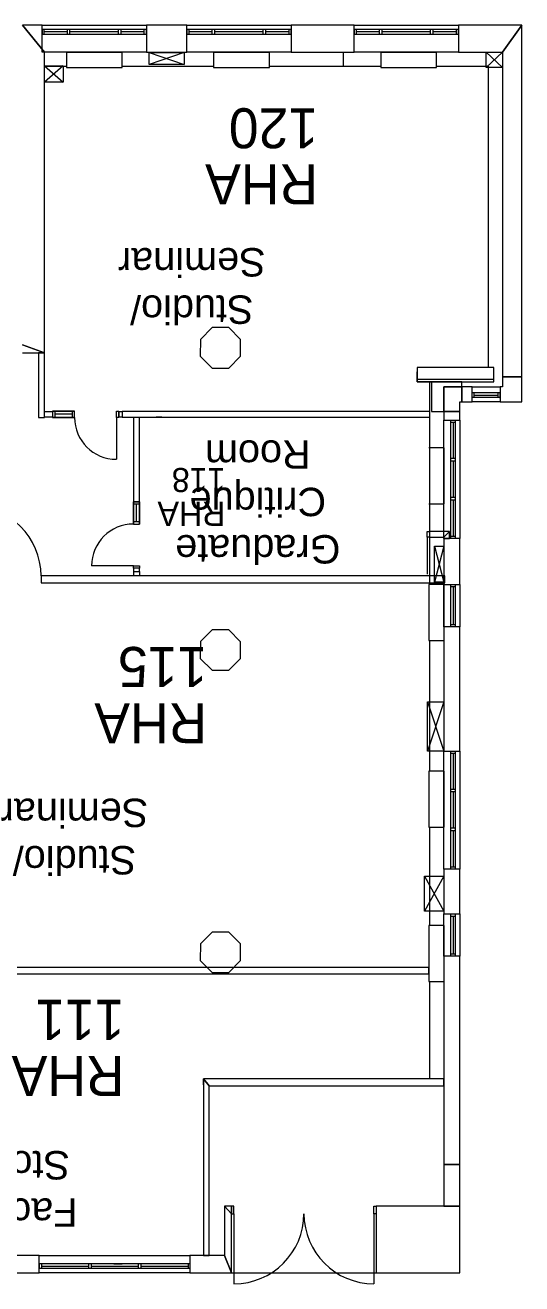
# Model space of a CAD drawing. Header units: inches. Extents: x -38945 to -32777, y -2171 to -942.
# Drawn here: x -38107 to -37680, y -2044 to -963 of the extents above; entities that cross this region are included whole.
import ezdxf

# ---------------------------------------------------------------- set-up
doc = ezdxf.new("R2010")
doc.units = ezdxf.units.IN
doc.header["$LTSCALE"] = 86.4
doc.header["$MEASUREMENT"] = 0
for name, color, linetype, lineweight in [('01_Room Tags', 7, 'Continuous', 15), ('BUILDING STRUCTURE', 7, 'Continuous', 18), ('LABELS', 7, 'Continuous', 18)]:
    doc.layers.add(name, color=color, linetype=linetype, lineweight=lineweight)
doc.styles.add('Arial', font='arial.ttf')
doc.styles.add('PDF Arial', font='arial.ttf')

msp = doc.modelspace()

# ---------------------------------------------------------------- linework, layer by layer
at = {"layer": 'BUILDING STRUCTURE', "color": 7, "linetype": 'Continuous', "lineweight": 5}
for p, q in [((-38092.4, -962.7), (-38109.5, -962.7)), ((-38092.4, -962.7), (-38109.5, -962.7)), ((-38109.5, -962.7), (-38090.4, -985.9)), ((-38090.4, -985.9), (-38109.5, -962.7)), ((-38092.4, -985.9), (-38092.4, -962.7)), ((-38092.4, -962.7), (-38002.9, -962.7)), ((-38092.4, -985.9), (-38092.4, -962.7)), ((-38002.9, -966.5), (-38092.4, -966.5)), ((-38092.4, -966.5), (-38092.4, -970.5)), ((-38092.4, -970.5), (-38002.9, -970.5)), ((-38090.7, -970.5), (-38090.7, -966.5)), ((-38090.7, -968.2), (-38070.8, -968.2)), ((-38070.8, -970.5), (-38070.8, -966.5)), ((-38068.6, -970.5), (-38068.6, -966.5)), ((-38068.6, -968.2), (-38026.8, -968.2)), ((-38026.8, -970.5), (-38026.8, -966.5)), ((-38024.6, -970.5), (-38024.6, -966.5)), ((-38024.6, -968.2), (-38004.7, -968.2)), ((-38004.7, -970.5), (-38004.7, -966.5)), ((-37968, -962.7), (-38002.9, -962.7)), ((-38002.9, -962.7), (-38002.9, -985.9)), ((-37968, -962.7), (-38002.9, -962.7)), ((-38002.9, -962.7), (-38002.9, -985.9)), ((-38002.9, -970.5), (-38002.9, -966.5)), ((-37968, -985.9), (-37968, -962.7)), ((-37968, -962.7), (-37878.5, -962.7)), ((-37968, -985.9), (-37968, -962.7)), ((-37878.5, -966.5), (-37968, -966.5)), ((-37968, -966.5), (-37968, -970.5)), ((-37968, -970.5), (-37878.5, -970.5)), ((-37966.2, -970.5), (-37966.2, -966.5)), ((-37966.2, -968.2), (-37946.4, -968.2)), ((-37946.4, -970.5), (-37946.4, -966.5)), ((-37944.1, -970.5), (-37944.1, -966.5)), ((-37944.1, -968.2), (-37902.4, -968.2)), ((-37902.4, -970.5), (-37902.4, -966.5)), ((-37900.1, -970.5), (-37900.1, -966.5)), ((-37900.1, -968.2), (-37880.2, -968.2)), ((-37880.2, -970.5), (-37880.2, -966.5)), ((-37824.1, -962.7), (-37878.5, -962.7)), ((-37878.5, -962.7), (-37878.5, -985.9)), ((-37824.1, -962.7), (-37878.5, -962.7)), ((-37878.5, -962.7), (-37878.5, -985.9)), ((-37878.5, -970.5), (-37878.5, -966.5)), ((-37824.1, -985.9), (-37824.1, -962.7)), ((-37824.1, -962.7), (-37734.6, -962.7)), ((-37824.1, -985.9), (-37824.1, -962.7)), ((-37734.6, -966.5), (-37824.1, -966.5)), ((-37824.1, -966.5), (-37824.1, -970.5)), ((-37824.1, -970.5), (-37734.6, -970.5)), ((-37822.3, -970.5), (-37822.3, -966.5)), ((-37822.3, -968.2), (-37802.5, -968.2)), ((-37802.5, -970.5), (-37802.5, -966.5)), ((-37800.2, -970.5), (-37800.2, -966.5)), ((-37800.2, -968.2), (-37758.5, -968.2)), ((-37758.5, -970.5), (-37758.5, -966.5)), ((-37756.2, -970.5), (-37756.2, -966.5)), ((-37756.2, -968.2), (-37736.3, -968.2)), ((-37736.3, -970.5), (-37736.3, -966.5)), ((-37680, -962.7), (-37734.6, -962.7)), ((-37734.6, -962.7), (-37734.6, -985.9)), ((-37680, -962.7), (-37734.6, -962.7)), ((-37734.6, -962.7), (-37734.6, -985.9)), ((-37734.6, -970.5), (-37734.6, -966.5)), ((-37696.7, -985.9), (-37680, -962.7)), ((-37680, -962.7), (-37696.7, -985.9)), ((-37680, -1264.7), (-37680, -962.7)), ((-37680, -1264.7), (-37680, -962.7)), ((-38090.4, -985.9), (-38092.4, -985.9)), ((-38002.9, -985.9), (-38092.4, -985.9)), ((-38090.4, -985.9), (-38092.4, -985.9)), ((-38090.4, -1229.7), (-38090.4, -985.9)), ((-38090.4, -1244.1), (-38090.4, -985.9)), ((-38071.6, -985.9), (-38071.6, -998.9)), ((-38071.6, -985.9), (-38023.6, -985.9)), ((-38023.6, -998.9), (-38023.6, -985.9)), ((-38002.9, -985.9), (-37968, -985.9)), ((-38002.9, -985.9), (-37968, -985.9)), ((-38000.5, -986), (-37970.5, -986)), ((-38000.5, -996.5), (-38000.5, -986)), ((-38000.5, -986), (-37970.5, -996.5)), ((-37970.5, -986), (-38000.5, -996.5)), ((-38000.5, -986), (-37970.5, -986)), ((-38000.5, -996.5), (-38000.5, -986)), ((-38000.5, -986), (-37970.5, -986)), ((-38000.5, -996.5), (-38000.5, -986)), ((-37970.5, -986), (-37970.5, -996.5)), ((-37970.5, -986), (-37970.5, -996.5)), ((-37970.5, -986), (-37970.5, -996.5)), ((-37878.5, -985.9), (-37968, -985.9)), ((-37945.1, -985.9), (-37945.1, -998.9)), ((-37945.1, -985.9), (-37897.1, -985.9)), ((-37897.1, -998.9), (-37897.1, -985.9)), ((-37878.5, -985.9), (-37824.1, -985.9)), ((-37878.5, -985.9), (-37824.1, -985.9)), ((-37833.8, -985.9), (-37833.8, -997.9)), ((-37734.6, -985.9), (-37824.1, -985.9)), ((-37801.3, -985.9), (-37801.3, -998.9)), ((-37801.3, -985.9), (-37753.3, -985.9)), ((-37753.3, -998.9), (-37753.3, -985.9)), ((-37734.6, -985.9), (-37696.7, -985.9)), ((-37734.6, -985.9), (-37696.7, -985.9)), ((-37710.6, -985.9), (-37696.7, -985.9)), ((-37710.6, -998.9), (-37710.6, -985.9)), ((-37710.6, -985.9), (-37696.7, -998.9)), ((-37696.7, -985.9), (-37710.6, -998.9)), ((-37710.6, -985.9), (-37696.7, -985.9)), ((-37710.6, -998.9), (-37710.6, -985.9)), ((-37710.6, -985.9), (-37696.7, -985.9)), ((-37710.6, -998.9), (-37710.6, -985.9)), ((-37696.7, -985.9), (-37696.7, -1264.7)), ((-37696.7, -985.9), (-37696.7, -998.9)), ((-37696.7, -985.9), (-37696.7, -998.9)), ((-37696.7, -985.9), (-37696.7, -998.9)), ((-37696.7, -985.9), (-37696.7, -1264.7)), ((-38090.4, -997.7), (-38074.4, -997.7)), ((-38090.4, -1011.7), (-38090.4, -997.7)), ((-38090.4, -997.7), (-38074.4, -1011.7)), ((-38074.4, -997.7), (-38090.4, -1011.7)), ((-38090.4, -997.7), (-38074.4, -997.7)), ((-38090.4, -1011.7), (-38090.4, -997.7)), ((-38090.4, -997.7), (-38074.4, -997.7)), ((-38090.4, -1011.7), (-38090.4, -997.7)), ((-38090.4, -997.9), (-38071.6, -997.9)), ((-38074.4, -997.7), (-38074.4, -1011.7)), ((-38074.4, -997.7), (-38074.4, -1011.7)), ((-38074.4, -997.7), (-38074.4, -1011.7)), ((-38071.6, -998.9), (-38023.6, -998.9)), ((-38023.6, -997.9), (-37945.1, -997.9)), ((-37970.5, -996.5), (-38000.5, -996.5)), ((-37970.5, -996.5), (-38000.5, -996.5)), ((-37970.5, -996.5), (-38000.5, -996.5)), ((-37945.1, -998.9), (-37897.1, -998.9)), ((-37897.1, -997.9), (-37801.3, -997.9)), ((-37801.3, -998.9), (-37753.3, -998.9)), ((-37753.3, -997.9), (-37708.7, -997.9)), ((-37696.7, -998.9), (-37710.6, -998.9)), ((-37696.7, -998.9), (-37710.6, -998.9)), ((-37696.7, -998.9), (-37710.6, -998.9)), ((-37708.7, -1256.7), (-37708.7, -997.9)), ((-38074.4, -1011.7), (-38090.4, -1011.7)), ((-38074.4, -1011.7), (-38090.4, -1011.7)), ((-38074.4, -1011.7), (-38090.4, -1011.7)), ((-37946.4, -1222.5), (-37956.5, -1232.7)), ((-37932, -1222.5), (-37946.4, -1222.5)), ((-37921.9, -1232.7), (-37932, -1222.5)), ((-38109.5, -1237.3), (-38090.4, -1244.1)), ((-38090.4, -1244.1), (-38109.5, -1237.3)), ((-38090.4, -1244.1), (-38090.4, -1234.6)), ((-37956.5, -1232.7), (-37956.6, -1247.1)), ((-37921.9, -1247.1), (-37921.9, -1232.7)), ((-38109.5, -1244.1), (-38090.4, -1244.1)), ((-38109.5, -1244.1), (-38090.4, -1244.1)), ((-37956.6, -1247.1), (-37946.4, -1257.2)), ((-37932, -1257.2), (-37921.9, -1247.1)), ((-37946.4, -1257.2), (-37932, -1257.2)), ((-37704.2, -1256.7), (-37769.9, -1256.7)), ((-37769.9, -1256.7), (-37769.9, -1269)), ((-37769.9, -1269), (-37769.9, -1260.5)), ((-37704.2, -1269), (-37704.2, -1256.7)), ((-37696.7, -1264.7), (-37696.7, -1273.3)), ((-37680, -1264.7), (-37696.7, -1264.7)), ((-37696.7, -1264.7), (-37696.7, -1273.3)), ((-37696.7, -1264.7), (-37680, -1264.7)), ((-37680, -1286.2), (-37680, -1264.7)), ((-37680, -1286.2), (-37680, -1264.7)), ((-37704.2, -1267), (-37769.9, -1267)), ((-37769.9, -1267), (-37769.9, -1269)), ((-37757.8, -1269), (-37769.9, -1269)), ((-37769.9, -1269), (-37704.2, -1269)), ((-37769.9, -1269), (-37704.2, -1269)), ((-37759.1, -1443.3), (-37759.1, -1269)), ((-37731.7, -1269), (-37757.8, -1269)), ((-37757.8, -1269), (-37757.8, -1294.5)), ((-37731.7, -1269), (-37757.8, -1269)), ((-37757.8, -1273.9), (-37757.8, -1294.5)), ((-37747.1, -1294.5), (-37747.1, -1273.3)), ((-37747.1, -1273.3), (-37731.7, -1273.3)), ((-37747.1, -1273.3), (-37747.1, -1294.5)), ((-37731.7, -1273.3), (-37747.1, -1273.3)), ((-37747.1, -1273.3), (-37747.1, -1294.5)), ((-37731.7, -1273.3), (-37747.1, -1273.3)), ((-37747.1, -1294.5), (-37747.1, -1273.3)), ((-37747.1, -1273.3), (-37731.7, -1273.3)), ((-37731.7, -1273.3), (-37731.7, -1269)), ((-37731.7, -1273.3), (-37731.7, -1269)), ((-37722.7, -1273.3), (-37731.7, -1273.3)), ((-37731.7, -1286.2), (-37731.7, -1273.3)), ((-37722.7, -1273.3), (-37731.7, -1273.3)), ((-37731.7, -1273.3), (-37731.7, -1286.2)), ((-37722.7, -1286.2), (-37722.7, -1273.3)), ((-37722.7, -1273.3), (-37698.7, -1273.3)), ((-37722.7, -1286.2), (-37722.7, -1273.3)), ((-37704.2, -1269), (-37704.2, -1267)), ((-37698.7, -1273.3), (-37698.7, -1286.2)), ((-37696.7, -1273.3), (-37698.7, -1273.3)), ((-37698.7, -1273.3), (-37698.7, -1286.2)), ((-37696.7, -1273.3), (-37698.7, -1273.3)), ((-37733.3, -1294.5), (-37733.3, -1286.2)), ((-37733.3, -1286.2), (-37731.7, -1286.2)), ((-37733.3, -1294.5), (-37733.3, -1286.2)), ((-37733.3, -1286.2), (-37731.7, -1286.2)), ((-37731.7, -1286.2), (-37722.7, -1286.2)), ((-37731.7, -1286.2), (-37722.7, -1286.2)), ((-37722.7, -1282.4), (-37722.7, -1278.4)), ((-37698.7, -1278.4), (-37722.7, -1278.4)), ((-37698.7, -1282.4), (-37722.7, -1282.4)), ((-37698.7, -1286.2), (-37722.7, -1286.2)), ((-37721, -1282.4), (-37721, -1278.4)), ((-37700.5, -1280.7), (-37721, -1280.7)), ((-37700.5, -1282.4), (-37700.5, -1278.4)), ((-37698.7, -1283), (-37698.7, -1278.4)), ((-37698.7, -1286.2), (-37680, -1286.2)), ((-37698.7, -1286.2), (-37680, -1286.2)), ((-37757.8, -1294.5), (-37747.1, -1294.5)), ((-37757.8, -1294.5), (-37747.1, -1294.5)), ((-37747.1, -1294.5), (-37747.1, -1302.1)), ((-37747.1, -1294.5), (-37733.3, -1294.5)), ((-37733.3, -1294.5), (-37747.1, -1294.5)), ((-37747.1, -1294.5), (-37747.1, -1302.1)), ((-37733.3, -1302.1), (-37733.3, -1294.5)), ((-37733.3, -1302.1), (-37733.3, -1294.5)), ((-37747.1, -1302.1), (-37733.3, -1302.1)), ((-37747.1, -1403.6), (-37747.1, -1302.1)), ((-37747.1, -1302.1), (-37733.3, -1302.1)), ((-37741.1, -1403.6), (-37741.1, -1302.1)), ((-37741.1, -1302.1), (-37737.1, -1302.1)), ((-37741.1, -1303.8), (-37737.1, -1303.8)), ((-37738.8, -1335), (-37738.8, -1303.8)), ((-37737.1, -1403.6), (-37737.1, -1302.1)), ((-37733.3, -1302.1), (-37733.3, -1403.6)), ((-37747.1, -1325.8), (-37760.1, -1325.8)), ((-37747.1, -1325.8), (-37747.1, -1373.8)), ((-37737.1, -1335), (-37741.1, -1335)), ((-37737.1, -1337.2), (-37741.1, -1337.2)), ((-37738.8, -1368.4), (-37738.8, -1337.2)), ((-37737.1, -1368.4), (-37741.1, -1368.4)), ((-37737.1, -1370.6), (-37741.1, -1370.6)), ((-37738.8, -1401.8), (-37738.8, -1370.6)), ((-37760.1, -1373.8), (-37747.1, -1373.8)), ((-37761.4, -1402.4), (-37761.4, -1397.5)), ((-37761.4, -1397.5), (-37759.4, -1397.5)), ((-37759.4, -1402.4), (-37761.4, -1402.4)), ((-37761.4, -1402.4), (-37761.4, -1434.4)), ((-37742.2, -1397.5), (-37759.4, -1397.5)), ((-37759.4, -1397.5), (-37759.4, -1402.4)), ((-37742.2, -1397.5), (-37759.4, -1397.5)), ((-37759.4, -1397.5), (-37759.4, -1402.4)), ((-37759.4, -1402.4), (-37747.1, -1402.4)), ((-37759.4, -1402.4), (-37747.1, -1402.4)), ((-37742.2, -1397.5), (-37747.1, -1402.4)), ((-37747.1, -1402.4), (-37742.2, -1397.5)), ((-37747.1, -1402.4), (-37747.1, -1403.6)), ((-37747.1, -1402.4), (-37747.1, -1403.6)), ((-37747.1, -1403.6), (-37747.1, -1443.3)), ((-37747.1, -1403.6), (-37742.2, -1403.6)), ((-37733.3, -1403.6), (-37747.1, -1403.6)), ((-37747.1, -1403.6), (-37747.1, -1443.3)), ((-37742.2, -1403.6), (-37742.2, -1397.5)), ((-37742.2, -1403.6), (-37742.2, -1397.5)), ((-37733.3, -1403.6), (-37742.2, -1403.6)), ((-37737.1, -1401.8), (-37741.1, -1401.8)), ((-37737.1, -1403.6), (-37741.1, -1403.6)), ((-37733.3, -1443.3), (-37733.3, -1403.6)), ((-37733.3, -1443.3), (-37733.3, -1403.6)), ((-37755.1, -1410.1), (-37747.1, -1410.1)), ((-37755.1, -1441.1), (-37755.1, -1410.1)), ((-37755.1, -1410.1), (-37747.1, -1441.1)), ((-37747.1, -1410.1), (-37755.1, -1441.1)), ((-37755.1, -1410.1), (-37747.1, -1410.1)), ((-37755.1, -1441.1), (-37755.1, -1410.1)), ((-37755.1, -1410.1), (-37747.1, -1410.1)), ((-37755.1, -1441.1), (-37755.1, -1410.1)), ((-37747.1, -1410.1), (-37747.1, -1441.1)), ((-37747.1, -1410.1), (-37747.1, -1441.1)), ((-37747.1, -1410.1), (-37747.1, -1441.1)), ((-38031.3, -1435.8), (-38093.5, -1435.8)), ((-38093.5, -1435.8), (-38093.5, -1441.8)), ((-37746.3, -1435.8), (-38033.3, -1435.8)), ((-37746.3, -1441.8), (-37746.3, -1435.8)), ((-38093.5, -1441.8), (-37746.3, -1441.8)), ((-37747.1, -1443.3), (-37760.1, -1443.3)), ((-37760.1, -1443.3), (-37760.1, -1491.3)), ((-37747.1, -1441.1), (-37755.1, -1441.1)), ((-37747.1, -1441.1), (-37755.1, -1441.1)), ((-37747.1, -1441.1), (-37755.1, -1441.1)), ((-37747.1, -1443.3), (-37733.3, -1443.3)), ((-37747.1, -1479.6), (-37747.1, -1443.3)), ((-37747.1, -1443.3), (-37747.1, -1491.3)), ((-37747.1, -1443.3), (-37733.3, -1443.3)), ((-37741.1, -1479.6), (-37741.1, -1443.3)), ((-37741.1, -1443.3), (-37737.1, -1443.3)), ((-37741.1, -1445), (-37737.1, -1445)), ((-37738.8, -1477.8), (-37738.8, -1445)), ((-37737.1, -1479.6), (-37737.1, -1443.3)), ((-37733.3, -1443.3), (-37733.3, -1479.6)), ((-37733.3, -1479.6), (-37747.1, -1479.6)), ((-37747.1, -1479.6), (-37747.1, -1586.3)), ((-37733.3, -1479.6), (-37747.1, -1479.6)), ((-37747.1, -1479.6), (-37747.1, -1586.3)), ((-37737.1, -1477.8), (-37741.1, -1477.8)), ((-37737.1, -1479.6), (-37741.1, -1479.6)), ((-37733.3, -1586.3), (-37733.3, -1479.6)), ((-37733.3, -1586.3), (-37733.3, -1479.6)), ((-37946.4, -1482.1), (-37956.5, -1492.2)), ((-37932, -1482.1), (-37946.4, -1482.1)), ((-37921.9, -1492.3), (-37932, -1482.1)), ((-37760.1, -1491.3), (-37747.1, -1491.3)), ((-37759.1, -1603.6), (-37759.1, -1491.3)), ((-37956.5, -1492.2), (-37956.6, -1506.6)), ((-37921.9, -1506.6), (-37921.9, -1492.3)), ((-37956.6, -1506.6), (-37946.4, -1516.8)), ((-37932, -1516.8), (-37921.9, -1506.6)), ((-37946.4, -1516.8), (-37932, -1516.8)), ((-37761.1, -1544), (-37747.1, -1544)), ((-37761.1, -1586.3), (-37761.1, -1544)), ((-37761.1, -1544), (-37747.1, -1586.3)), ((-37747.1, -1544), (-37761.1, -1586.3)), ((-37761.1, -1544), (-37747.1, -1544)), ((-37761.1, -1586.3), (-37761.1, -1544)), ((-37761.1, -1544), (-37747.1, -1544)), ((-37761.1, -1586.3), (-37761.1, -1544)), ((-37747.1, -1544), (-37747.1, -1586.3)), ((-37747.1, -1544), (-37747.1, -1586.3)), ((-37747.1, -1544), (-37747.1, -1586.3)), ((-37747.1, -1586.3), (-37761.1, -1586.3)), ((-37747.1, -1586.3), (-37761.1, -1586.3)), ((-37747.1, -1586.3), (-37761.1, -1586.3)), ((-37747.1, -1586.3), (-37733.3, -1586.3)), ((-37747.1, -1687.8), (-37747.1, -1586.3)), ((-37747.1, -1586.3), (-37733.3, -1586.3)), ((-37741.1, -1687.8), (-37741.1, -1586.3)), ((-37741.1, -1586.3), (-37737.1, -1586.3)), ((-37741.1, -1588), (-37737.1, -1588)), ((-37738.8, -1619.2), (-37738.8, -1588)), ((-37737.1, -1687.8), (-37737.1, -1586.3)), ((-37733.3, -1586.3), (-37733.3, -1687.8)), ((-37747.1, -1603.6), (-37760.1, -1603.6)), ((-37760.1, -1603.6), (-37760.1, -1651.6)), ((-37747.1, -1603.6), (-37747.1, -1651.6)), ((-37737.1, -1619.2), (-37741.1, -1619.2)), ((-37737.1, -1621.4), (-37741.1, -1621.4)), ((-37738.8, -1652.6), (-37738.8, -1621.4)), ((-37760.1, -1651.6), (-37747.1, -1651.6)), ((-37759.1, -1736.1), (-37759.1, -1651.6)), ((-37737.1, -1652.6), (-37741.1, -1652.6)), ((-37737.1, -1654.8), (-37741.1, -1654.8)), ((-37738.8, -1686), (-37738.8, -1654.8)), ((-37737.1, -1686), (-37741.1, -1686)), ((-37763.6, -1693.7), (-37747.1, -1693.7)), ((-37763.6, -1723.7), (-37763.6, -1693.7)), ((-37763.6, -1693.7), (-37747.1, -1723.7)), ((-37747.1, -1693.7), (-37763.6, -1723.7)), ((-37763.6, -1693.7), (-37747.1, -1693.7)), ((-37763.6, -1723.7), (-37763.6, -1693.7)), ((-37763.6, -1693.7), (-37747.1, -1693.7)), ((-37763.6, -1723.7), (-37763.6, -1693.7)), ((-37733.3, -1687.8), (-37747.1, -1687.8)), ((-37747.1, -1687.8), (-37747.1, -1726.2)), ((-37733.3, -1687.8), (-37747.1, -1687.8)), ((-37747.1, -1687.8), (-37747.1, -1726.2)), ((-37747.1, -1693.7), (-37747.1, -1723.7)), ((-37747.1, -1693.7), (-37747.1, -1723.7)), ((-37747.1, -1693.7), (-37747.1, -1723.7)), ((-37737.1, -1687.8), (-37741.1, -1687.8)), ((-37733.3, -1726.2), (-37733.3, -1687.8)), ((-37733.3, -1726.2), (-37733.3, -1687.8)), ((-37747.1, -1723.7), (-37763.6, -1723.7)), ((-37747.1, -1723.7), (-37763.6, -1723.7)), ((-37747.1, -1723.7), (-37763.6, -1723.7)), ((-37747.1, -1726.2), (-37733.3, -1726.2)), ((-37747.1, -1762.5), (-37747.1, -1726.2)), ((-37747.1, -1726.2), (-37733.3, -1726.2)), ((-37741.1, -1762.5), (-37741.1, -1726.2)), ((-37741.1, -1726.2), (-37737.1, -1726.2)), ((-37741.1, -1728), (-37737.1, -1728)), ((-37738.8, -1760.8), (-37738.8, -1728)), ((-37737.1, -1762.5), (-37737.1, -1726.2)), ((-37733.3, -1726.2), (-37733.3, -1762.5)), ((-37747.1, -1736.1), (-37760.1, -1736.1)), ((-37760.1, -1736.1), (-37760.1, -1784.1)), ((-37747.1, -1736.1), (-37747.1, -1784.1)), ((-37946.4, -1741.7), (-37956.5, -1751.9)), ((-37932, -1741.7), (-37946.4, -1741.7)), ((-37921.9, -1751.9), (-37932, -1741.7)), ((-37956.5, -1751.9), (-37956.6, -1766.3)), ((-37921.9, -1766.3), (-37921.9, -1751.9)), ((-37737.1, -1760.8), (-37741.1, -1760.8)), ((-37956.6, -1766.3), (-37946.4, -1776.4)), ((-37932, -1776.4), (-37921.9, -1766.3)), ((-37733.3, -1762.5), (-37747.1, -1762.5)), ((-37747.1, -1762.5), (-37747.1, -1867.9)), ((-37733.3, -1762.5), (-37747.1, -1762.5)), ((-37747.1, -1762.5), (-37747.1, -1941.4)), ((-37737.1, -1762.5), (-37741.1, -1762.5)), ((-37733.3, -1941.4), (-37733.3, -1762.5)), ((-37733.3, -1941.4), (-37733.3, -1762.5)), ((-37958.4, -1777.7), (-37921.4, -1777.7)), ((-37946.4, -1776.4), (-37932, -1776.4)), ((-37760.1, -1784.1), (-37747.1, -1784.1)), ((-37759.1, -1867.9), (-37759.1, -1784.1)), ((-37953.9, -1873), (-37953.9, -1867.9)), ((-37953.9, -1867.9), (-37953.9, -2019.6)), ((-37747.1, -1867.9), (-37953.9, -1867.9)), ((-37747.1, -1867.9), (-37953.9, -1867.9)), ((-37953.9, -1867.9), (-37948.8, -1873.9)), ((-37953.9, -1867.9), (-37953.9, -2019.6)), ((-37948.8, -1873.9), (-37953.9, -1867.9)), ((-37747.1, -1873.9), (-37747.1, -1867.9)), ((-37948.8, -2019.6), (-37948.8, -1873.9)), ((-37948.8, -1873.9), (-37747.1, -1873.9)), ((-37948.8, -1873.9), (-37747.1, -1873.9)), ((-37948.8, -2019.6), (-37948.8, -1873.9)), ((-37747.1, -1873.9), (-37747.1, -1941.4)), ((-37747.1, -1941.4), (-37747.1, -1977.3)), ((-37747.1, -1941.4), (-37733.3, -1941.4)), ((-37733.3, -1941.4), (-37747.1, -1941.4)), ((-37747.1, -1941.4), (-37747.1, -1977.3)), ((-37733.3, -1977.3), (-37733.3, -1941.4)), ((-37733.3, -1977.3), (-37733.3, -1941.4)), ((-37935.6, -1977.3), (-37935.6, -2019.6)), ((-37929.6, -1977.3), (-37935.6, -1977.3)), ((-37935.6, -1977.3), (-37929.6, -1983.8)), ((-37929.6, -1977.3), (-37935.6, -1977.3)), ((-37929.6, -1983.8), (-37935.6, -1977.3)), ((-37935.6, -1977.3), (-37935.6, -2019.6)), ((-37927.6, -1977.3), (-37929.6, -1977.3)), ((-37929.6, -1977.3), (-37929.6, -1983.8)), ((-37929.6, -1983.8), (-37929.6, -1977.3)), ((-37927.6, -1983.8), (-37927.6, -1977.3)), ((-37807.3, -1983.8), (-37807.3, -1977.3)), ((-37807.3, -1977.3), (-37805.3, -1977.3)), ((-37805.3, -1977.3), (-37805.3, -1983.8)), ((-37747.1, -1977.3), (-37805.3, -1977.3)), ((-37805.3, -1977.3), (-37805.3, -2034.5)), ((-37733.3, -1977.3), (-37805.3, -1977.3)), ((-37747.1, -1977.3), (-37733.3, -1977.3)), ((-37733.3, -2034.5), (-37733.3, -1977.3)), ((-37733.3, -2034.5), (-37733.3, -1977.3)), ((-37929.6, -2034.5), (-37929.6, -1983.8)), ((-37929.6, -1983.8), (-37927.6, -1983.8)), ((-37929.6, -2034.5), (-37929.6, -1983.8)), ((-37927.6, -1983.8), (-37927.6, -2043.9)), ((-37805.3, -1983.8), (-37807.3, -1983.8)), ((-37807.3, -1983.8), (-37807.3, -2043.9)), ((-37805.3, -1983.8), (-37805.3, -2034.5)), ((-38095, -2019.6), (-38116.5, -2019.6)), ((-38095, -2019.6), (-38104.8, -2019.6)), ((-38095, -2034.5), (-38095, -2019.6)), ((-38095, -2019.6), (-37965.4, -2019.6)), ((-38095, -2034.5), (-38095, -2019.6)), ((-37953.9, -2019.6), (-37965.4, -2019.6)), ((-37965.4, -2019.6), (-37965.4, -2034.5)), ((-37935.6, -2019.6), (-37965.4, -2019.6)), ((-37965.4, -2019.6), (-37965.4, -2034.5)), ((-37953.9, -2019.6), (-37948.8, -2019.6)), ((-37935.6, -2019.6), (-37948.8, -2019.6)), ((-37935.6, -2019.6), (-37929.6, -2034.5)), ((-37929.6, -2034.5), (-37935.6, -2019.6)), ((-38095, -2026.7), (-38095, -2030.7)), ((-37965.4, -2026.7), (-38095, -2026.7)), ((-37965.4, -2030.7), (-38095, -2030.7)), ((-38093.2, -2026.7), (-38093.2, -2030.7)), ((-38052.7, -2029), (-38093.2, -2029)), ((-38052.7, -2026.7), (-38052.7, -2030.7)), ((-38050.4, -2026.7), (-38050.4, -2030.7)), ((-38009.9, -2029), (-38050.4, -2029)), ((-38031, -2026.9), (-38023.6, -2026.9)), ((-38009.9, -2026.7), (-38009.9, -2030.7)), ((-38007.7, -2026.7), (-38007.7, -2030.7)), ((-37967.1, -2029), (-38007.7, -2029)), ((-37967.1, -2026.7), (-37967.1, -2030.7)), ((-37965.4, -2026.7), (-37965.4, -2030.7)), ((-38116.5, -2034.5), (-38095, -2034.5)), ((-38116.5, -2034.5), (-38095, -2034.5)), ((-37965.4, -2034.5), (-38095, -2034.5)), ((-37965.4, -2034.5), (-37929.6, -2034.5)), ((-37965.4, -2034.5), (-37929.6, -2034.5)), ((-37929.6, -2034.5), (-37805.3, -2034.5)), ((-37805.3, -2034.5), (-37733.3, -2034.5)), ((-37805.3, -2034.5), (-37733.3, -2034.5))]:
    msp.add_line(p, q, dxfattribs=at)
at = {"layer": 'BUILDING STRUCTURE', "color": 7, "linetype": 'Continuous', "lineweight": 18}
for p, q in [((-38090.4, -1244.1), (-38095.7, -1244.1)), ((-38095.7, -1244.1), (-38095.7, -1299.6)), ((-38090.4, -1296.7), (-38090.4, -1244.1)), ((-38090.4, -1299.6), (-38090.4, -1244.1)), ((-38090.4, -1299.5), (-38090.4, -1294.5)), ((-38090.4, -1294.5), (-38083.7, -1294.5)), ((-38083.7, -1294.3), (-38083.7, -1299.6)), ((-38083.7, -1294.3), (-38064.7, -1294.3)), ((-38064.7, -1294.3), (-38083.7, -1294.3)), ((-38083.7, -1294.3), (-38083.7, -1299.6)), ((-38083.7, -1294.5), (-38083.7, -1299.5)), ((-38081.7, -1294.3), (-38081.7, -1299.6)), ((-38066.7, -1296.9), (-38081.7, -1296.9)), ((-38066.7, -1294.3), (-38066.7, -1299.6)), ((-38064.7, -1294.3), (-38066.7, -1294.3)), ((-38066.7, -1294.3), (-38066.7, -1299.6)), ((-38064.7, -1299.6), (-38064.7, -1294.3)), ((-38064.7, -1299.6), (-38064.7, -1294.3)), ((-38028.7, -1299.6), (-38028.7, -1294.3)), ((-38028.7, -1294.3), (-38026.7, -1294.3)), ((-38026.7, -1294.3), (-38026.7, -1299.6)), ((-38026.7, -1299.5), (-38026.7, -1294.5)), ((-38026.7, -1294.5), (-38023.7, -1294.5)), ((-38023.7, -1294.5), (-38023.7, -1299.5)), ((-37759.1, -1294.5), (-38023.6, -1294.5)), ((-38023.6, -1294.5), (-38023.6, -1299.5)), ((-37759.1, -1299.5), (-37759.1, -1294.5)), ((-38095.7, -1299.6), (-38090.4, -1299.6)), ((-38083.7, -1299.5), (-38090.4, -1299.5)), ((-38064.7, -1299.6), (-38083.7, -1299.6)), ((-38083.7, -1299.6), (-38064.7, -1299.6)), ((-38066.7, -1299.6), (-38064.7, -1299.6)), ((-38026.7, -1299.6), (-38028.7, -1299.6)), ((-38028.7, -1299.6), (-38028.7, -1335.6)), ((-38023.7, -1299.5), (-38026.7, -1299.5)), ((-38023.6, -1299.5), (-37759.1, -1299.5)), ((-38013.9, -1299.5), (-38013.9, -1372.2)), ((-38008.9, -1372.2), (-38008.9, -1299.5)), ((-37989.6, -1299.5), (-37994.6, -1299.5)), ((-38008.7, -1372.2), (-38014, -1372.2)), ((-38014, -1391.2), (-38014, -1372.2)), ((-38008.7, -1372.2), (-38014, -1372.2)), ((-38014, -1372.2), (-38014, -1391.2)), ((-38013.9, -1372.2), (-38008.9, -1372.2)), ((-38008.7, -1372.2), (-38008.7, -1391.2)), ((-38008.7, -1391.2), (-38008.7, -1372.2)), ((-38008.7, -1374.2), (-38014, -1374.2)), ((-38011.4, -1389.2), (-38011.4, -1374.2)), ((-38008.7, -1389.2), (-38014, -1389.2)), ((-38014, -1389.2), (-38014, -1391.2)), ((-38008.7, -1389.2), (-38014, -1389.2)), ((-38014, -1391.2), (-38008.7, -1391.2)), ((-38014, -1391.2), (-38008.7, -1391.2)), ((-38008.7, -1391.2), (-38008.7, -1389.2)), ((-38014, -1427.2), (-38050, -1427.2)), ((-38014, -1429.2), (-38014, -1427.2)), ((-38014, -1427.2), (-38008.7, -1427.2)), ((-38008.7, -1427.2), (-38008.7, -1429.2)), ((-38008.7, -1429.2), (-38014, -1429.2)), ((-38008.9, -1429.1), (-38013.9, -1429.1)), ((-38013.9, -1429.1), (-38013.9, -1432.1)), ((-38013.9, -1432.1), (-38008.9, -1432.1)), ((-38008.9, -1432.1), (-38008.9, -1429.1)), ((-37760.1, -1772.2), (-38204.2, -1772.2)), ((-37760.1, -1777.7), (-37760.1, -1772.2)), ((-38204.2, -1777.7), (-37760.1, -1777.7))]:
    msp.add_line(p, q, dxfattribs=at)
at = {"layer": 'BUILDING STRUCTURE', "linetype": 'Continuous', "lineweight": 0}
for p, q in [((-38013.9, -1432.1), (-38013.9, -1435.8)), ((-38008.9, -1432.1), (-38008.9, -1435.8))]:
    msp.add_line(p, q, dxfattribs=at)
at = {"layer": 'BUILDING STRUCTURE', "color": 7, "linetype": 'Continuous', "lineweight": 18}
for centre, start, end in [((-38028.7, -1299.6), 180, 270), ((-38014, -1427.2), 90, 180)]:
    msp.add_arc(centre, 36, start, end, dxfattribs=at)
at = {"layer": 'BUILDING STRUCTURE', "color": 7, "linetype": 'Continuous', "lineweight": 5}
for centre, start, end in [((-38153.6, -1435.8), 0, 90), ((-37927.6, -1983.8), 270, 0), ((-37807.3, -1983.8), 180, 270)]:
    msp.add_arc(centre, 60.1, start, end, dxfattribs=at)

# ---------------------------------------------------------------- texts
at = {"layer": '01_Room Tags', "lineweight": 5, "transparency": 33554536, "char_height": 24.403, "attachment_point": 7, "rotation": 180, "style": 'PDF Arial'}
for s, insert in [('\\pxqc;Studio/\\PSeminar', (-37900.4, -1153.8)), ('\\pxqc;Graduate\\PCritique\\PRoom', (-37836, -1319)), ('\\pxqc;Studio/\\PSeminar', (-38001.3, -1626.8)), ('\\pxqc;Facilities\\PStorage', (-38062.1, -1922.5))]:
    msp.add_mtext(s, dxfattribs=dict(at, insert=insert))
at = {"layer": 'LABELS', "color": 7, "lineweight": 0, "attachment_point": 4, "rotation": 180, "line_spacing_factor": 0.421547, "style": 'Arial'}
for s, insert, char_height in [('{\\fGotham Book|b0|i0|c0|p2;RHA\\P\\P120}', (-37855.3, -1075.1), 34.375), ('{\\fGotham Book|b0|i0|c0|p2;RHA\\P\\P118}', (-37934.9, -1367.8), 20.686), ('{\\fGotham Book|b0|i0|c0|p2;RHA\\P\\P115}', (-37950.6, -1537.9), 34.375), ('{\\fGotham Book|b0|i0|c0|p2;RHA\\P\\P111}', (-38021.7, -1841.3), 34.375)]:
    msp.add_mtext(s, dxfattribs=dict(at, insert=insert, char_height=char_height))

doc.saveas('drawing.dxf')
